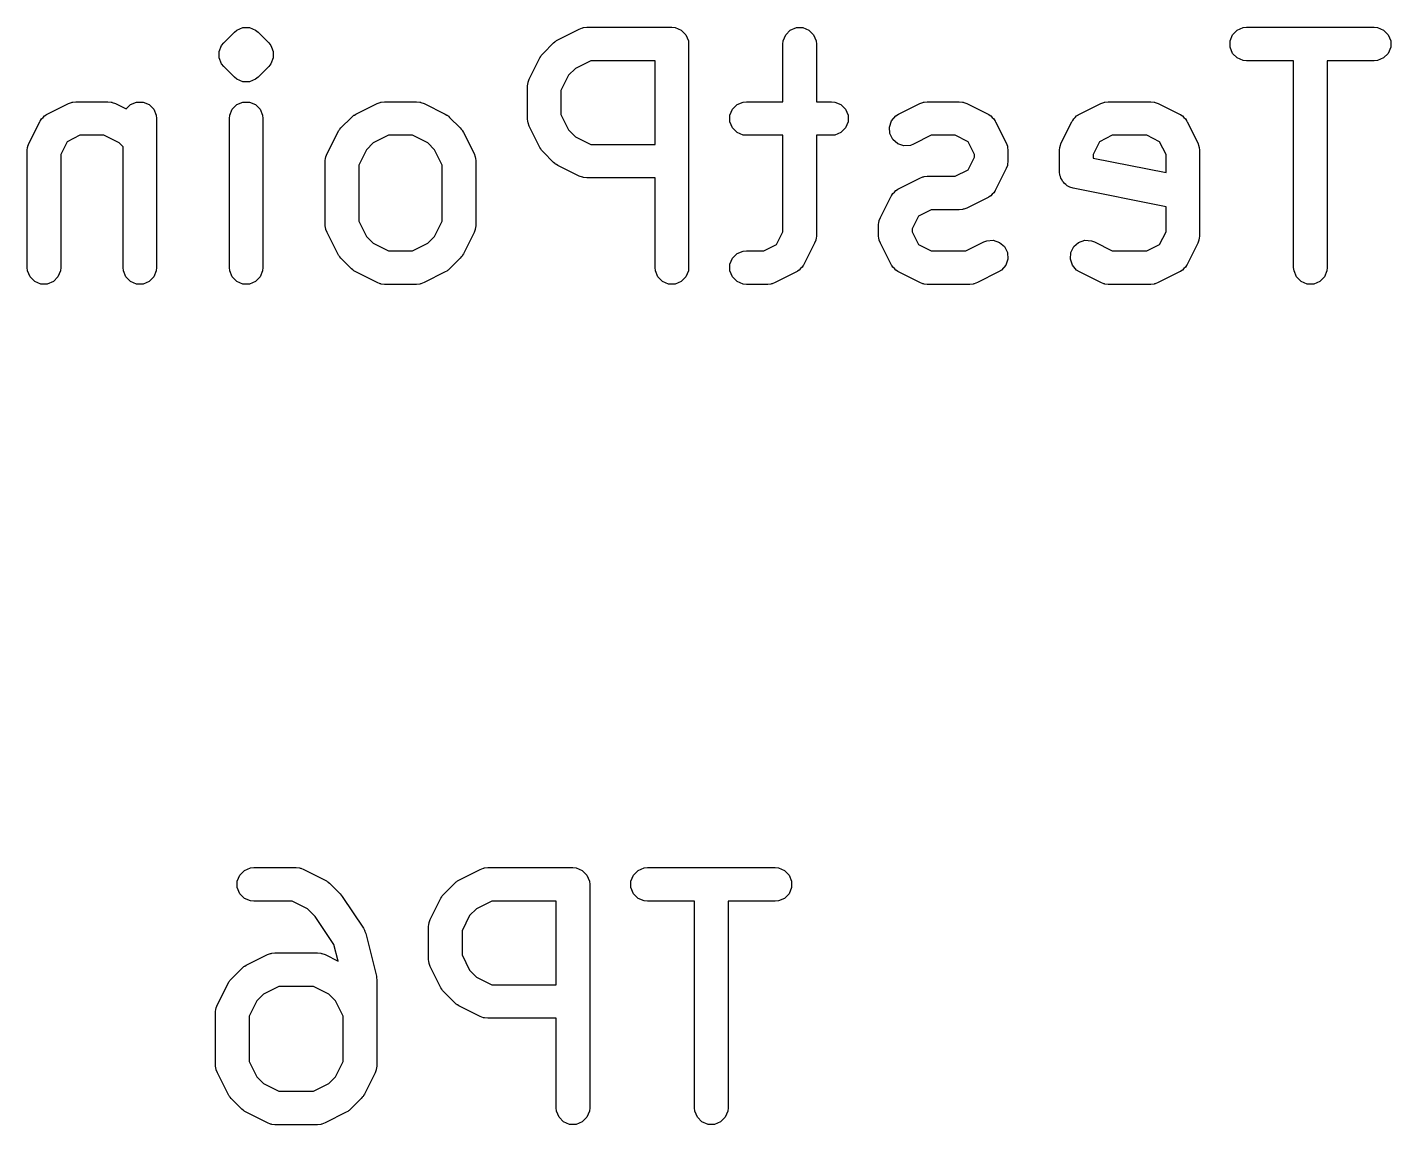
# Model space of a CAD drawing. Header units: inches. Extents: x 4.79 to 7.38, y -3.87 to -2.66.
# Drawn here: x 6.3789 to 6.6191, y -2.8519 to -2.6586 of the extents above; entities that cross this region are included whole.
import ezdxf

# ---------------------------------------------------------------- set-up
doc = ezdxf.new("R2010")
doc.units = ezdxf.units.IN
doc.header["$MEASUREMENT"] = 0
doc.layers.add('BLACK', color=250, linetype='CONTINUOUS')

msp = doc.modelspace()

# ---------------------------------------------------------------- linework, layer by layer
at = {"layer": 'BLACK', "linetype": 'CONTINUOUS'}
for p, q in [((6.41587, -2.65908), (6.41693, -2.65864)), ((6.41693, -2.65864), (6.41808, -2.65864)), ((6.41808, -2.65864), (6.41808, -2.65864)), ((6.41808, -2.65864), (6.41915, -2.65908)), ((6.47243, -2.66077), (6.47618, -2.6589)), ((6.47618, -2.6589), (6.47672, -2.65869)), ((6.47672, -2.65869), (6.47683, -2.65868)), ((6.47683, -2.65868), (6.47692, -2.65864)), ((6.47692, -2.65864), (6.4775, -2.65858)), ((6.4775, -2.65858), (6.4925, -2.65858)), ((6.4925, -2.65858), (6.49308, -2.65864)), ((6.49308, -2.65864), (6.49414, -2.65908)), ((6.51336, -2.65908), (6.51442, -2.65864)), ((6.51442, -2.65864), (6.51557, -2.65864)), ((6.51557, -2.65864), (6.51664, -2.65908)), ((6.5921, -2.65908), (6.59316, -2.65864)), ((6.59316, -2.65864), (6.59374, -2.65858)), ((6.59374, -2.65858), (6.61623, -2.65858)), ((6.61623, -2.65858), (6.61681, -2.65864)), ((6.61681, -2.65864), (6.61787, -2.65908)), ((6.41318, -2.66177), (6.41355, -2.66132)), ((6.41355, -2.66132), (6.41542, -2.65945)), ((6.41542, -2.65945), (6.41587, -2.65908)), ((6.41915, -2.65908), (6.4196, -2.65945)), ((6.4196, -2.65945), (6.42147, -2.66132)), ((6.42147, -2.66132), (6.42184, -2.66177)), ((6.46979, -2.6632), (6.47166, -2.66132)), ((6.47166, -2.66132), (6.47189, -2.66114)), ((6.47189, -2.66114), (6.47194, -2.66108)), ((6.47194, -2.66108), (6.47203, -2.66102)), ((6.47203, -2.66102), (6.47211, -2.66096)), ((6.47211, -2.66096), (6.47218, -2.66093)), ((6.47218, -2.66093), (6.47243, -2.66077)), ((6.49414, -2.65908), (6.49495, -2.6599)), ((6.49495, -2.6599), (6.4954, -2.66096)), ((6.4954, -2.66096), (6.49545, -2.66154)), ((6.51204, -2.66154), (6.5121, -2.66096)), ((6.5121, -2.66096), (6.51254, -2.6599)), ((6.51254, -2.6599), (6.51336, -2.65908)), ((6.51664, -2.65908), (6.51745, -2.6599)), ((6.51745, -2.6599), (6.51789, -2.66096)), ((6.51789, -2.66096), (6.51795, -2.66154)), ((6.59084, -2.66096), (6.59128, -2.6599)), ((6.59084, -2.66211), (6.59084, -2.66096)), ((6.59128, -2.6599), (6.5921, -2.65908)), ((6.61787, -2.65908), (6.61869, -2.6599)), ((6.61869, -2.6599), (6.61913, -2.66096)), ((6.61913, -2.66096), (6.61913, -2.66211)), ((6.41274, -2.66283), (6.41318, -2.66177)), ((6.41274, -2.66399), (6.41274, -2.66283)), ((6.42184, -2.66177), (6.42198, -2.66211)), ((6.42198, -2.66211), (6.42228, -2.66283)), ((6.42228, -2.66283), (6.42228, -2.66399)), ((6.46924, -2.66397), (6.46939, -2.66372)), ((6.46939, -2.66372), (6.46942, -2.66365)), ((6.46942, -2.66365), (6.46949, -2.66356)), ((6.46949, -2.66356), (6.46954, -2.66348)), ((6.46954, -2.66348), (6.4696, -2.66342)), ((6.4696, -2.66342), (6.46979, -2.6632)), ((6.49545, -2.66154), (6.49545, -2.70091)), ((6.51204, -2.67171), (6.51204, -2.66154)), ((6.51795, -2.66154), (6.51795, -2.67171)), ((6.59128, -2.66318), (6.59084, -2.66211)), ((6.5921, -2.66399), (6.59128, -2.66318)), ((6.61869, -2.66318), (6.61787, -2.66399)), ((6.61913, -2.66211), (6.61869, -2.66318)), ((6.41318, -2.66505), (6.41274, -2.66399)), ((6.41355, -2.6655), (6.41318, -2.66505)), ((6.41542, -2.66737), (6.41355, -2.6655)), ((6.42147, -2.6655), (6.4196, -2.66737)), ((6.42184, -2.66505), (6.42147, -2.6655)), ((6.42228, -2.66399), (6.42184, -2.66505)), ((6.46736, -2.66771), (6.46924, -2.66397)), ((6.4755, -2.66584), (6.4743, -2.66703)), ((6.4782, -2.66449), (6.4755, -2.66584)), ((6.48955, -2.66449), (6.4782, -2.66449)), ((6.48955, -2.67921), (6.48955, -2.66449)), ((6.59316, -2.66443), (6.5921, -2.66399)), ((6.59374, -2.66449), (6.59316, -2.66443)), ((6.60203, -2.66449), (6.59374, -2.66449)), ((6.60203, -2.70091), (6.60203, -2.66449)), ((6.61623, -2.66449), (6.60794, -2.66449)), ((6.60794, -2.66449), (6.60794, -2.70091)), ((6.61681, -2.66443), (6.61623, -2.66449)), ((6.61787, -2.66399), (6.61681, -2.66443)), ((6.41587, -2.66774), (6.41542, -2.66737)), ((6.41693, -2.66818), (6.41587, -2.66774)), ((6.41808, -2.66818), (6.41693, -2.66818)), ((6.41693, -2.66818), (6.41693, -2.66818)), ((6.41915, -2.66774), (6.41808, -2.66818)), ((6.41808, -2.66818), (6.41808, -2.66818)), ((6.4196, -2.66737), (6.41915, -2.66774)), ((6.46705, -2.66904), (6.46711, -2.66846)), ((6.46711, -2.66846), (6.46715, -2.66836)), ((6.46715, -2.66826), (6.46736, -2.66771)), ((6.46715, -2.66836), (6.46715, -2.66826)), ((6.4743, -2.66703), (6.47295, -2.66973)), ((6.46705, -2.67466), (6.46705, -2.66904)), ((6.47295, -2.66973), (6.47295, -2.67396)), ((6.38244, -2.67389), (6.38619, -2.67202)), ((6.38619, -2.67202), (6.38673, -2.67181)), ((6.38673, -2.67181), (6.38684, -2.6718)), ((6.38684, -2.6718), (6.38694, -2.67176)), ((6.38694, -2.67176), (6.38751, -2.67171)), ((6.38751, -2.67171), (6.39314, -2.67171)), ((6.39314, -2.67171), (6.39371, -2.67176)), ((6.39371, -2.67176), (6.39381, -2.6718)), ((6.39381, -2.6718), (6.39392, -2.67181)), ((6.39392, -2.67181), (6.39446, -2.67202)), ((6.39446, -2.67202), (6.39636, -2.67297)), ((6.39636, -2.67297), (6.39712, -2.6722)), ((6.39712, -2.6722), (6.39818, -2.67176)), ((6.39818, -2.67176), (6.39934, -2.67176)), ((6.39934, -2.67176), (6.4004, -2.6722)), ((6.4004, -2.6722), (6.40122, -2.67302)), ((6.40122, -2.67302), (6.40166, -2.67408)), ((6.41461, -2.67408), (6.41505, -2.67302)), ((6.41505, -2.67302), (6.41587, -2.6722)), ((6.41587, -2.6722), (6.41693, -2.67176)), ((6.41693, -2.67176), (6.41808, -2.67176)), ((6.41808, -2.67176), (6.41915, -2.6722)), ((6.41915, -2.6722), (6.41996, -2.67302)), ((6.41996, -2.67302), (6.4204, -2.67408)), ((6.43681, -2.67389), (6.44056, -2.67202)), ((6.44056, -2.67202), (6.4411, -2.67181)), ((6.4411, -2.67181), (6.44121, -2.6718)), ((6.44121, -2.6718), (6.4413, -2.67176)), ((6.4413, -2.67176), (6.44188, -2.67171)), ((6.44188, -2.67171), (6.4475, -2.67171)), ((6.4475, -2.67171), (6.44808, -2.67176)), ((6.44808, -2.67176), (6.44818, -2.6718)), ((6.44818, -2.6718), (6.44828, -2.67181)), ((6.44828, -2.67181), (6.44883, -2.67202)), ((6.44883, -2.67202), (6.45257, -2.67389)), ((6.50273, -2.67408), (6.50317, -2.67302)), ((6.50317, -2.67302), (6.50398, -2.6722)), ((6.50398, -2.6722), (6.50505, -2.67176)), ((6.50505, -2.67176), (6.50562, -2.67171)), ((6.50562, -2.67171), (6.51204, -2.67171)), ((6.51795, -2.67171), (6.52062, -2.67171)), ((6.52062, -2.67171), (6.5212, -2.67176)), ((6.5212, -2.67176), (6.52226, -2.6722)), ((6.52226, -2.6722), (6.52308, -2.67302)), ((6.52308, -2.67302), (6.52352, -2.67408)), ((6.53242, -2.67389), (6.53617, -2.67202)), ((6.53617, -2.67202), (6.53671, -2.67181)), ((6.53671, -2.67181), (6.53682, -2.6718)), ((6.53682, -2.6718), (6.53692, -2.67176)), ((6.53692, -2.67176), (6.53749, -2.67171)), ((6.53749, -2.67171), (6.54312, -2.67171)), ((6.54312, -2.67171), (6.54369, -2.67176)), ((6.54369, -2.67176), (6.54379, -2.6718)), ((6.54379, -2.6718), (6.5439, -2.67181)), ((6.5439, -2.67181), (6.54444, -2.67202)), ((6.54444, -2.67202), (6.54819, -2.67389)), ((6.56429, -2.67389), (6.56804, -2.67202)), ((6.56804, -2.67202), (6.56858, -2.67181)), ((6.56858, -2.67181), (6.56869, -2.6718)), ((6.56869, -2.6718), (6.56879, -2.67176)), ((6.56879, -2.67176), (6.56936, -2.67171)), ((6.56936, -2.67171), (6.57686, -2.67171)), ((6.57686, -2.67171), (6.57744, -2.67176)), ((6.57744, -2.67176), (6.57754, -2.6718)), ((6.57754, -2.6718), (6.57764, -2.67181)), ((6.57764, -2.67181), (6.57818, -2.67202)), ((6.57818, -2.67202), (6.58193, -2.67389)), ((6.37925, -2.67896), (6.38112, -2.67521)), ((6.38112, -2.67521), (6.38118, -2.67512)), ((6.38118, -2.67512), (6.3812, -2.67507)), ((6.3812, -2.67507), (6.38125, -2.67502)), ((6.38125, -2.67502), (6.38143, -2.67472)), ((6.38143, -2.67472), (6.38171, -2.67448)), ((6.38171, -2.67448), (6.38195, -2.6742)), ((6.38195, -2.6742), (6.38224, -2.67402)), ((6.38224, -2.67402), (6.3823, -2.67397)), ((6.3823, -2.67397), (6.38235, -2.67395)), ((6.38235, -2.67395), (6.38244, -2.67389)), ((6.40166, -2.67408), (6.40171, -2.67466)), ((6.40171, -2.67466), (6.40171, -2.70091)), ((6.41456, -2.67466), (6.41461, -2.67408)), ((6.41456, -2.70091), (6.41456, -2.67466)), ((6.4204, -2.67408), (6.42046, -2.67466)), ((6.42046, -2.67466), (6.42046, -2.70091)), ((6.43417, -2.67632), (6.43604, -2.67445)), ((6.43604, -2.67445), (6.43627, -2.67426)), ((6.43627, -2.67426), (6.43632, -2.6742)), ((6.43632, -2.6742), (6.43641, -2.67415)), ((6.43641, -2.67415), (6.43649, -2.67408)), ((6.43649, -2.67408), (6.43656, -2.67405)), ((6.43656, -2.67405), (6.43681, -2.67389)), ((6.45257, -2.67389), (6.45282, -2.67405)), ((6.45282, -2.67405), (6.45289, -2.67408)), ((6.45289, -2.67408), (6.45298, -2.67415)), ((6.45298, -2.67415), (6.45306, -2.6742)), ((6.45306, -2.6742), (6.45312, -2.67426)), ((6.45312, -2.67426), (6.45334, -2.67445)), ((6.45334, -2.67445), (6.45522, -2.67632)), ((6.46711, -2.67524), (6.46705, -2.67466)), ((6.46715, -2.67533), (6.46711, -2.67524)), ((6.46715, -2.67544), (6.46715, -2.67533)), ((6.46736, -2.67598), (6.46715, -2.67544)), ((6.47295, -2.67396), (6.4743, -2.67666)), ((6.50273, -2.67524), (6.50273, -2.67408)), ((6.50317, -2.6763), (6.50273, -2.67524)), ((6.52352, -2.67524), (6.52308, -2.6763)), ((6.52352, -2.67408), (6.52352, -2.67524)), ((6.53081, -2.67616), (6.53118, -2.67507)), ((6.53118, -2.67507), (6.53193, -2.6742)), ((6.53193, -2.6742), (6.53242, -2.67389)), ((6.54819, -2.67389), (6.54828, -2.67395)), ((6.54828, -2.67395), (6.54833, -2.67397)), ((6.54833, -2.67397), (6.54839, -2.67402)), ((6.54839, -2.67402), (6.54868, -2.6742)), ((6.54868, -2.6742), (6.54892, -2.67448)), ((6.54892, -2.67448), (6.5492, -2.67472)), ((6.5492, -2.67472), (6.54938, -2.67502)), ((6.54938, -2.67502), (6.54943, -2.67507)), ((6.54943, -2.67507), (6.54945, -2.67512)), ((6.54945, -2.67512), (6.54951, -2.67521)), ((6.54951, -2.67521), (6.55138, -2.67896)), ((6.5611, -2.67896), (6.56297, -2.67521)), ((6.56297, -2.67521), (6.56303, -2.67512)), ((6.56303, -2.67512), (6.56305, -2.67507)), ((6.56305, -2.67507), (6.5631, -2.67502)), ((6.5631, -2.67502), (6.56328, -2.67472)), ((6.56328, -2.67472), (6.56356, -2.67448)), ((6.56356, -2.67448), (6.5638, -2.6742)), ((6.5638, -2.6742), (6.5641, -2.67402)), ((6.5641, -2.67402), (6.56415, -2.67397)), ((6.56415, -2.67397), (6.5642, -2.67395)), ((6.5642, -2.67395), (6.56429, -2.67389)), ((6.58193, -2.67389), (6.58203, -2.67395)), ((6.58203, -2.67395), (6.58208, -2.67397)), ((6.58208, -2.67397), (6.58213, -2.67402)), ((6.58213, -2.67402), (6.58242, -2.6742)), ((6.58242, -2.6742), (6.58267, -2.67448)), ((6.58267, -2.67448), (6.58295, -2.67472)), ((6.58295, -2.67472), (6.58313, -2.67502)), ((6.58313, -2.67502), (6.58318, -2.67507)), ((6.58318, -2.67507), (6.58319, -2.67512)), ((6.58319, -2.67512), (6.58325, -2.67521)), ((6.58325, -2.67521), (6.58513, -2.67896)), ((6.38821, -2.67761), (6.38596, -2.67874)), ((6.39244, -2.67761), (6.38821, -2.67761)), ((6.39514, -2.67896), (6.39244, -2.67761)), ((6.43174, -2.68084), (6.43362, -2.67709)), ((6.43362, -2.67709), (6.43377, -2.67684)), ((6.43377, -2.67684), (6.4338, -2.67677)), ((6.4338, -2.67677), (6.43387, -2.67669)), ((6.43387, -2.67669), (6.43392, -2.6766)), ((6.43392, -2.6766), (6.43398, -2.67655)), ((6.43398, -2.67655), (6.43417, -2.67632)), ((6.44258, -2.67761), (6.43988, -2.67896)), ((6.44681, -2.67761), (6.44258, -2.67761)), ((6.44951, -2.67896), (6.44681, -2.67761)), ((6.45522, -2.67632), (6.4554, -2.67655)), ((6.4554, -2.67655), (6.45546, -2.6766)), ((6.45546, -2.6766), (6.45552, -2.67669)), ((6.45552, -2.67669), (6.45558, -2.67677)), ((6.45558, -2.67677), (6.45561, -2.67684)), ((6.45561, -2.67684), (6.45577, -2.67709)), ((6.45577, -2.67709), (6.45764, -2.68084)), ((6.46924, -2.67973), (6.46736, -2.67598)), ((6.4743, -2.67666), (6.4755, -2.67786)), ((6.4755, -2.67786), (6.4782, -2.67921)), ((6.50398, -2.67711), (6.50317, -2.6763)), ((6.50505, -2.67756), (6.50398, -2.67711)), ((6.50562, -2.67761), (6.50505, -2.67756)), ((6.51204, -2.67761), (6.50562, -2.67761)), ((6.51204, -2.69458), (6.51204, -2.67761)), ((6.52062, -2.67761), (6.51795, -2.67761)), ((6.51795, -2.67761), (6.51795, -2.69528)), ((6.5212, -2.67756), (6.52062, -2.67761)), ((6.52226, -2.67711), (6.5212, -2.67756)), ((6.52308, -2.6763), (6.52226, -2.67711)), ((6.5309, -2.67731), (6.53081, -2.67616)), ((6.53141, -2.67834), (6.5309, -2.67731)), ((6.53819, -2.67761), (6.53506, -2.67918)), ((6.54242, -2.67761), (6.53819, -2.67761)), ((6.54467, -2.67874), (6.54242, -2.67761)), ((6.57006, -2.67761), (6.56782, -2.67874)), ((6.57617, -2.67761), (6.57006, -2.67761)), ((6.57841, -2.67874), (6.57617, -2.67761)), ((6.37894, -2.68028), (6.37899, -2.67971)), ((6.37894, -2.70091), (6.37894, -2.68028)), ((6.37899, -2.67971), (6.37903, -2.67961)), ((6.37903, -2.67961), (6.37904, -2.6795)), ((6.37904, -2.6795), (6.37925, -2.67896)), ((6.38596, -2.67874), (6.38484, -2.68098)), ((6.39581, -2.67963), (6.39514, -2.67896)), ((6.39581, -2.70091), (6.39581, -2.67963)), ((6.43868, -2.68016), (6.43733, -2.68286)), ((6.43988, -2.67896), (6.43868, -2.68016)), ((6.4507, -2.68016), (6.44951, -2.67896)), ((6.45205, -2.68286), (6.4507, -2.68016)), ((6.46939, -2.67998), (6.46924, -2.67973)), ((6.46942, -2.68005), (6.46939, -2.67998)), ((6.46949, -2.68013), (6.46942, -2.68005)), ((6.46954, -2.68022), (6.46949, -2.68013)), ((6.4696, -2.68027), (6.46954, -2.68022)), ((6.46979, -2.6805), (6.4696, -2.68027)), ((6.47166, -2.68237), (6.46979, -2.6805)), ((6.4782, -2.67921), (6.48955, -2.67921)), ((6.53228, -2.6791), (6.53141, -2.67834)), ((6.53337, -2.67946), (6.53228, -2.6791)), ((6.53452, -2.67938), (6.53337, -2.67946)), ((6.53506, -2.67918), (6.53452, -2.67938)), ((6.54579, -2.68098), (6.54467, -2.67874)), ((6.55138, -2.67896), (6.55159, -2.6795)), ((6.55159, -2.6795), (6.5516, -2.67961)), ((6.5516, -2.67961), (6.55164, -2.67971)), ((6.55164, -2.67971), (6.55169, -2.68028)), ((6.55169, -2.68028), (6.55169, -2.68216)), ((6.56079, -2.68028), (6.56084, -2.67971)), ((6.56079, -2.68403), (6.56079, -2.68028)), ((6.56084, -2.67971), (6.56088, -2.67961)), ((6.56088, -2.67961), (6.56089, -2.6795)), ((6.56089, -2.6795), (6.5611, -2.67896)), ((6.56782, -2.67874), (6.56669, -2.68098)), ((6.57954, -2.68098), (6.57841, -2.67874)), ((6.58513, -2.67896), (6.58534, -2.6795)), ((6.58534, -2.6795), (6.58534, -2.67961)), ((6.58534, -2.67961), (6.58538, -2.67971)), ((6.58538, -2.67971), (6.58544, -2.68028)), ((6.58544, -2.68028), (6.58544, -2.69528)), ((6.38484, -2.68098), (6.38484, -2.70091)), ((6.43143, -2.68216), (6.43149, -2.68158)), ((6.43143, -2.69341), (6.43143, -2.68216)), ((6.43149, -2.68158), (6.43153, -2.68148)), ((6.43153, -2.68138), (6.43174, -2.68084)), ((6.43153, -2.68148), (6.43153, -2.68138)), ((6.43733, -2.68286), (6.43733, -2.69271)), ((6.45205, -2.69271), (6.45205, -2.68286)), ((6.45764, -2.68084), (6.45785, -2.68138)), ((6.45785, -2.68138), (6.45786, -2.68148)), ((6.45786, -2.68148), (6.4579, -2.68158)), ((6.4579, -2.68158), (6.45796, -2.68216)), ((6.45796, -2.68216), (6.45796, -2.69341)), ((6.47189, -2.68256), (6.47166, -2.68237)), ((6.47194, -2.68262), (6.47189, -2.68256)), ((6.47203, -2.68267), (6.47194, -2.68262)), ((6.47211, -2.68274), (6.47203, -2.68267)), ((6.47218, -2.68277), (6.47211, -2.68274)), ((6.47243, -2.68292), (6.47218, -2.68277)), ((6.47618, -2.6848), (6.47243, -2.68292)), ((6.54467, -2.68371), (6.54579, -2.68146)), ((6.54579, -2.68146), (6.54579, -2.68098)), ((6.55159, -2.68294), (6.55138, -2.68348)), ((6.5516, -2.68283), (6.55159, -2.68294)), ((6.55164, -2.68273), (6.5516, -2.68283)), ((6.55169, -2.68216), (6.55164, -2.68273)), ((6.56669, -2.68098), (6.56669, -2.68161)), ((6.56669, -2.68161), (6.57954, -2.68418)), ((6.57954, -2.68418), (6.57954, -2.68098)), ((6.47672, -2.68501), (6.47618, -2.6848)), ((6.47683, -2.68501), (6.47672, -2.68501)), ((6.47692, -2.68505), (6.47683, -2.68501)), ((6.4775, -2.68511), (6.47692, -2.68505)), ((6.48955, -2.68511), (6.4775, -2.68511)), ((6.48955, -2.70091), (6.48955, -2.68511)), ((6.53242, -2.68702), (6.53617, -2.68514)), ((6.53617, -2.68514), (6.53671, -2.68493)), ((6.53671, -2.68493), (6.53682, -2.68493)), ((6.53682, -2.68493), (6.53692, -2.68489)), ((6.53692, -2.68489), (6.53749, -2.68483)), ((6.53749, -2.68483), (6.54242, -2.68483)), ((6.54242, -2.68483), (6.54467, -2.68371)), ((6.55138, -2.68348), (6.54951, -2.68723)), ((6.56084, -2.68461), (6.56079, -2.68403)), ((6.56095, -2.68488), (6.56084, -2.68461)), ((6.56101, -2.68516), (6.56095, -2.68488)), ((6.56117, -2.6854), (6.56101, -2.68516)), ((6.53141, -2.68785), (6.53169, -2.6876)), ((6.53169, -2.6876), (6.53193, -2.68732)), ((6.53193, -2.68732), (6.53223, -2.68714)), ((6.53223, -2.68714), (6.53228, -2.68709)), ((6.53228, -2.68709), (6.53233, -2.68708)), ((6.53233, -2.68708), (6.53242, -2.68702)), ((6.5492, -2.68772), (6.54892, -2.68796)), ((6.54938, -2.68743), (6.5492, -2.68772)), ((6.54943, -2.68737), (6.54938, -2.68743)), ((6.54945, -2.68732), (6.54943, -2.68737)), ((6.54951, -2.68723), (6.54945, -2.68732)), ((6.56129, -2.68567), (6.56117, -2.6854)), ((6.56149, -2.68588), (6.56129, -2.68567)), ((6.56165, -2.68612), (6.56149, -2.68588)), ((6.56189, -2.68628), (6.56165, -2.68612)), ((6.5621, -2.68649), (6.56189, -2.68628)), ((6.56237, -2.6866), (6.5621, -2.68649)), ((6.56261, -2.68676), (6.56237, -2.6866)), ((6.56316, -2.68693), (6.56261, -2.68676)), ((6.57954, -2.6902), (6.56316, -2.68693)), ((6.52923, -2.69209), (6.5311, -2.68834)), ((6.5311, -2.68834), (6.53116, -2.68824)), ((6.53116, -2.68824), (6.53118, -2.6882)), ((6.53118, -2.6882), (6.53123, -2.68814)), ((6.53123, -2.68814), (6.53141, -2.68785)), ((6.54819, -2.68855), (6.54444, -2.69042)), ((6.54828, -2.68849), (6.54819, -2.68855)), ((6.54833, -2.68847), (6.54828, -2.68849)), ((6.54839, -2.68842), (6.54833, -2.68847)), ((6.54868, -2.68824), (6.54839, -2.68842)), ((6.54892, -2.68796), (6.54868, -2.68824)), ((6.52902, -2.69263), (6.52923, -2.69209)), ((6.53594, -2.69186), (6.53482, -2.6941)), ((6.53819, -2.69074), (6.53594, -2.69186)), ((6.54312, -2.69074), (6.53819, -2.69074)), ((6.54369, -2.69068), (6.54312, -2.69074)), ((6.54379, -2.69064), (6.54369, -2.69068)), ((6.5439, -2.69063), (6.54379, -2.69064)), ((6.54444, -2.69042), (6.5439, -2.69063)), ((6.57954, -2.69458), (6.57954, -2.6902)), ((6.43149, -2.69398), (6.43143, -2.69341)), ((6.43153, -2.69408), (6.43149, -2.69398)), ((6.43153, -2.69419), (6.43153, -2.69408)), ((6.43174, -2.69473), (6.43153, -2.69419)), ((6.43362, -2.69848), (6.43174, -2.69473)), ((6.43733, -2.69271), (6.43868, -2.69541)), ((6.4507, -2.69541), (6.45205, -2.69271)), ((6.45764, -2.69473), (6.45577, -2.69848)), ((6.45785, -2.69419), (6.45764, -2.69473)), ((6.45786, -2.69408), (6.45785, -2.69419)), ((6.4579, -2.69398), (6.45786, -2.69408)), ((6.45796, -2.69341), (6.4579, -2.69398)), ((6.51092, -2.69683), (6.51204, -2.69458)), ((6.52892, -2.69341), (6.52897, -2.69283)), ((6.52892, -2.69528), (6.52892, -2.69341)), ((6.52897, -2.69283), (6.52901, -2.69273)), ((6.52901, -2.69273), (6.52902, -2.69263)), ((6.53482, -2.6941), (6.53482, -2.69458)), ((6.53482, -2.69458), (6.53594, -2.69683)), ((6.57841, -2.69683), (6.57954, -2.69458)), ((6.43868, -2.69541), (6.43988, -2.6966)), ((6.43988, -2.6966), (6.44258, -2.69795)), ((6.44681, -2.69795), (6.44951, -2.6966)), ((6.44951, -2.6966), (6.4507, -2.69541)), ((6.50867, -2.69795), (6.51092, -2.69683)), ((6.51764, -2.6966), (6.51576, -2.70035)), ((6.51784, -2.69606), (6.51764, -2.6966)), ((6.51785, -2.69596), (6.51784, -2.69606)), ((6.51789, -2.69586), (6.51785, -2.69596)), ((6.51795, -2.69528), (6.51789, -2.69586)), ((6.52897, -2.69586), (6.52892, -2.69528)), ((6.52901, -2.69596), (6.52897, -2.69586)), ((6.52902, -2.69606), (6.52901, -2.69596)), ((6.52923, -2.6966), (6.52902, -2.69606)), ((6.5311, -2.70035), (6.52923, -2.6966)), ((6.53594, -2.69683), (6.53819, -2.69795)), ((6.5443, -2.69795), (6.54742, -2.69639)), ((6.54742, -2.69639), (6.54796, -2.69618)), ((6.54796, -2.69618), (6.54911, -2.6961)), ((6.54911, -2.6961), (6.5502, -2.69647)), ((6.5502, -2.69647), (6.55107, -2.69722)), ((6.55107, -2.69722), (6.55159, -2.69825)), ((6.56277, -2.69825), (6.56328, -2.69722)), ((6.56328, -2.69722), (6.56415, -2.69647)), ((6.56415, -2.69647), (6.56525, -2.6961)), ((6.56525, -2.6961), (6.56639, -2.69618)), ((6.56639, -2.69618), (6.56694, -2.69639)), ((6.56694, -2.69639), (6.57006, -2.69795)), ((6.57617, -2.69795), (6.57841, -2.69683)), ((6.58513, -2.6966), (6.58325, -2.70035)), ((6.58534, -2.69606), (6.58513, -2.6966)), ((6.58538, -2.69586), (6.58534, -2.69596)), ((6.58534, -2.69596), (6.58534, -2.69606)), ((6.58544, -2.69528), (6.58538, -2.69586)), ((6.43377, -2.69873), (6.43362, -2.69848)), ((6.4338, -2.6988), (6.43377, -2.69873)), ((6.43387, -2.69888), (6.4338, -2.6988)), ((6.43392, -2.69897), (6.43387, -2.69888)), ((6.43398, -2.69902), (6.43392, -2.69897)), ((6.43417, -2.69924), (6.43398, -2.69902)), ((6.43604, -2.70112), (6.43417, -2.69924)), ((6.44258, -2.69795), (6.44681, -2.69795)), ((6.45522, -2.69924), (6.45334, -2.70112)), ((6.4554, -2.69902), (6.45522, -2.69924)), ((6.45546, -2.69897), (6.4554, -2.69902)), ((6.45552, -2.69888), (6.45546, -2.69897)), ((6.45558, -2.6988), (6.45552, -2.69888)), ((6.45561, -2.69873), (6.45558, -2.6988)), ((6.45577, -2.69848), (6.45561, -2.69873)), ((6.50273, -2.70033), (6.50317, -2.69927)), ((6.50317, -2.69927), (6.50398, -2.69845)), ((6.50398, -2.69845), (6.50505, -2.69801)), ((6.50505, -2.69801), (6.50562, -2.69795)), ((6.50562, -2.69795), (6.50867, -2.69795)), ((6.53819, -2.69795), (6.5443, -2.69795)), ((6.55167, -2.6994), (6.55131, -2.70049)), ((6.55159, -2.69825), (6.55167, -2.6994)), ((6.56269, -2.6994), (6.56277, -2.69825)), ((6.56305, -2.70049), (6.56269, -2.6994)), ((6.57006, -2.69795), (6.57617, -2.69795)), ((6.37899, -2.70148), (6.37894, -2.70091)), ((6.37943, -2.70255), (6.37899, -2.70148)), ((6.38478, -2.70148), (6.38434, -2.70255)), ((6.38484, -2.70091), (6.38478, -2.70148)), ((6.39586, -2.70148), (6.39581, -2.70091)), ((6.39631, -2.70255), (6.39586, -2.70148)), ((6.40166, -2.70148), (6.40122, -2.70255)), ((6.40171, -2.70091), (6.40166, -2.70148)), ((6.41461, -2.70148), (6.41456, -2.70091)), ((6.41505, -2.70255), (6.41461, -2.70148)), ((6.4204, -2.70148), (6.41996, -2.70255)), ((6.42046, -2.70091), (6.4204, -2.70148)), ((6.43627, -2.70131), (6.43604, -2.70112)), ((6.43632, -2.70136), (6.43627, -2.70131)), ((6.43641, -2.70142), (6.43632, -2.70136)), ((6.43649, -2.70149), (6.43641, -2.70142)), ((6.43656, -2.70152), (6.43649, -2.70149)), ((6.43681, -2.70167), (6.43656, -2.70152)), ((6.44056, -2.70355), (6.43681, -2.70167)), ((6.45257, -2.70167), (6.44883, -2.70355)), ((6.45282, -2.70152), (6.45257, -2.70167)), ((6.45289, -2.70149), (6.45282, -2.70152)), ((6.45298, -2.70142), (6.45289, -2.70149)), ((6.45306, -2.70136), (6.45298, -2.70142)), ((6.45312, -2.70131), (6.45306, -2.70136)), ((6.45334, -2.70112), (6.45312, -2.70131)), ((6.4896, -2.70148), (6.48955, -2.70091)), ((6.49004, -2.70255), (6.4896, -2.70148)), ((6.4954, -2.70148), (6.49495, -2.70255)), ((6.49545, -2.70091), (6.4954, -2.70148)), ((6.50273, -2.70148), (6.50273, -2.70033)), ((6.50317, -2.70255), (6.50273, -2.70148)), ((6.51444, -2.70167), (6.51069, -2.70355)), ((6.51454, -2.70161), (6.51444, -2.70167)), ((6.51458, -2.7016), (6.51454, -2.70161)), ((6.51464, -2.70155), (6.51458, -2.7016)), ((6.51493, -2.70136), (6.51464, -2.70155)), ((6.51517, -2.70108), (6.51493, -2.70136)), ((6.51545, -2.70084), (6.51517, -2.70108)), ((6.51564, -2.70055), (6.51545, -2.70084)), ((6.51569, -2.70049), (6.51564, -2.70055)), ((6.5157, -2.70045), (6.51569, -2.70049)), ((6.51576, -2.70035), (6.5157, -2.70045)), ((6.53116, -2.70045), (6.5311, -2.70035)), ((6.53118, -2.70049), (6.53116, -2.70045)), ((6.53123, -2.70055), (6.53118, -2.70049)), ((6.53141, -2.70084), (6.53123, -2.70055)), ((6.53169, -2.70108), (6.53141, -2.70084)), ((6.53193, -2.70136), (6.53169, -2.70108)), ((6.53223, -2.70155), (6.53193, -2.70136)), ((6.53228, -2.7016), (6.53223, -2.70155)), ((6.53233, -2.70161), (6.53228, -2.7016)), ((6.53242, -2.70167), (6.53233, -2.70161)), ((6.53617, -2.70355), (6.53242, -2.70167)), ((6.55006, -2.70167), (6.54631, -2.70355)), ((6.55055, -2.70136), (6.55006, -2.70167)), ((6.55131, -2.70049), (6.55055, -2.70136)), ((6.5638, -2.70136), (6.56305, -2.70049)), ((6.56429, -2.70167), (6.5638, -2.70136)), ((6.56804, -2.70355), (6.56429, -2.70167)), ((6.58193, -2.70167), (6.57818, -2.70355)), ((6.58203, -2.70161), (6.58193, -2.70167)), ((6.58208, -2.7016), (6.58203, -2.70161)), ((6.58213, -2.70155), (6.58208, -2.7016)), ((6.58242, -2.70136), (6.58213, -2.70155)), ((6.58267, -2.70108), (6.58242, -2.70136)), ((6.58295, -2.70084), (6.58267, -2.70108)), ((6.58313, -2.70055), (6.58295, -2.70084)), ((6.58318, -2.70049), (6.58313, -2.70055)), ((6.58319, -2.70045), (6.58318, -2.70049)), ((6.58325, -2.70035), (6.58319, -2.70045)), ((6.60209, -2.70148), (6.60203, -2.70091)), ((6.60253, -2.70255), (6.60209, -2.70148)), ((6.60788, -2.70148), (6.60744, -2.70255)), ((6.60794, -2.70091), (6.60788, -2.70148)), ((6.38025, -2.70336), (6.37943, -2.70255)), ((6.38131, -2.7038), (6.38025, -2.70336)), ((6.38246, -2.7038), (6.38131, -2.7038)), ((6.38353, -2.70336), (6.38246, -2.7038)), ((6.38434, -2.70255), (6.38353, -2.70336)), ((6.39712, -2.70336), (6.39631, -2.70255)), ((6.39818, -2.7038), (6.39712, -2.70336)), ((6.39934, -2.7038), (6.39818, -2.7038)), ((6.4004, -2.70336), (6.39934, -2.7038)), ((6.40122, -2.70255), (6.4004, -2.70336)), ((6.41587, -2.70336), (6.41505, -2.70255)), ((6.41693, -2.7038), (6.41587, -2.70336)), ((6.41808, -2.7038), (6.41693, -2.7038)), ((6.41915, -2.70336), (6.41808, -2.7038)), ((6.41996, -2.70255), (6.41915, -2.70336)), ((6.4411, -2.70375), (6.44056, -2.70355)), ((6.44121, -2.70376), (6.4411, -2.70375)), ((6.4413, -2.7038), (6.44121, -2.70376)), ((6.44188, -2.70386), (6.4413, -2.7038)), ((6.4475, -2.70386), (6.44188, -2.70386)), ((6.44808, -2.7038), (6.4475, -2.70386)), ((6.44818, -2.70376), (6.44808, -2.7038)), ((6.44828, -2.70375), (6.44818, -2.70376)), ((6.44883, -2.70355), (6.44828, -2.70375)), ((6.49086, -2.70336), (6.49004, -2.70255)), ((6.49192, -2.7038), (6.49086, -2.70336)), ((6.49308, -2.7038), (6.49192, -2.7038)), ((6.49414, -2.70336), (6.49308, -2.7038)), ((6.49495, -2.70255), (6.49414, -2.70336)), ((6.50398, -2.70336), (6.50317, -2.70255)), ((6.50505, -2.7038), (6.50398, -2.70336)), ((6.50562, -2.70386), (6.50505, -2.7038)), ((6.50937, -2.70386), (6.50562, -2.70386)), ((6.50995, -2.7038), (6.50937, -2.70386)), ((6.51005, -2.70376), (6.50995, -2.7038)), ((6.51015, -2.70375), (6.51005, -2.70376)), ((6.51069, -2.70355), (6.51015, -2.70375)), ((6.53671, -2.70375), (6.53617, -2.70355)), ((6.53682, -2.70376), (6.53671, -2.70375)), ((6.53692, -2.7038), (6.53682, -2.70376)), ((6.53749, -2.70386), (6.53692, -2.7038)), ((6.54499, -2.70386), (6.53749, -2.70386)), ((6.54557, -2.7038), (6.54499, -2.70386)), ((6.54567, -2.70376), (6.54557, -2.7038)), ((6.54577, -2.70375), (6.54567, -2.70376)), ((6.54631, -2.70355), (6.54577, -2.70375)), ((6.56858, -2.70375), (6.56804, -2.70355)), ((6.56869, -2.70376), (6.56858, -2.70375)), ((6.56879, -2.7038), (6.56869, -2.70376)), ((6.56936, -2.70386), (6.56879, -2.7038)), ((6.57686, -2.70386), (6.56936, -2.70386)), ((6.57744, -2.7038), (6.57686, -2.70386)), ((6.57754, -2.70376), (6.57744, -2.7038)), ((6.57764, -2.70375), (6.57754, -2.70376)), ((6.57818, -2.70355), (6.57764, -2.70375)), ((6.60334, -2.70336), (6.60253, -2.70255)), ((6.60441, -2.7038), (6.60334, -2.70336)), ((6.60556, -2.7038), (6.60441, -2.7038)), ((6.60663, -2.70336), (6.60556, -2.7038)), ((6.60744, -2.70255), (6.60663, -2.70336)), ((6.41636, -2.8079), (6.41718, -2.80708)), ((6.41718, -2.80708), (6.41824, -2.80664)), ((6.41824, -2.80664), (6.41882, -2.80658)), ((6.41882, -2.80658), (6.42632, -2.80658)), ((6.42632, -2.80658), (6.42689, -2.80664)), ((6.42689, -2.80664), (6.42699, -2.80668)), ((6.42699, -2.80668), (6.4271, -2.80669)), ((6.4271, -2.80669), (6.42764, -2.8069)), ((6.42764, -2.8069), (6.43139, -2.80877)), ((6.45499, -2.80877), (6.45874, -2.8069)), ((6.45874, -2.8069), (6.45928, -2.80669)), ((6.45928, -2.80669), (6.45939, -2.80668)), ((6.45939, -2.80668), (6.45949, -2.80664)), ((6.45949, -2.80664), (6.46006, -2.80658)), ((6.46006, -2.80658), (6.47506, -2.80658)), ((6.47506, -2.80658), (6.47564, -2.80664)), ((6.47564, -2.80664), (6.4767, -2.80708)), ((6.4767, -2.80708), (6.47752, -2.8079)), ((6.48573, -2.8079), (6.48654, -2.80708)), ((6.48654, -2.80708), (6.48761, -2.80664)), ((6.48761, -2.80664), (6.48818, -2.80658)), ((6.48818, -2.80658), (6.51068, -2.80658)), ((6.51068, -2.80658), (6.51126, -2.80664)), ((6.51126, -2.80664), (6.51232, -2.80708)), ((6.51232, -2.80708), (6.51314, -2.8079)), ((6.41592, -2.80896), (6.41636, -2.8079)), ((6.41592, -2.81011), (6.41592, -2.80896)), ((6.41636, -2.81118), (6.41592, -2.81011)), ((6.43139, -2.80877), (6.43163, -2.80893)), ((6.43163, -2.80893), (6.43171, -2.80896)), ((6.43171, -2.80896), (6.43179, -2.80902)), ((6.43179, -2.80902), (6.43188, -2.80908)), ((6.43188, -2.80908), (6.43193, -2.80914)), ((6.43193, -2.80914), (6.43215, -2.80932)), ((6.43215, -2.80932), (6.43403, -2.8112)), ((6.45235, -2.8112), (6.45423, -2.80932)), ((6.45423, -2.80932), (6.45445, -2.80914)), ((6.45445, -2.80914), (6.4545, -2.80908)), ((6.4545, -2.80908), (6.45459, -2.80902)), ((6.45459, -2.80902), (6.45467, -2.80896)), ((6.45467, -2.80896), (6.45474, -2.80893)), ((6.45474, -2.80893), (6.45499, -2.80877)), ((6.47752, -2.8079), (6.47796, -2.80896)), ((6.47796, -2.80896), (6.47801, -2.80954)), ((6.47801, -2.80954), (6.47801, -2.84891)), ((6.48529, -2.80896), (6.48573, -2.8079)), ((6.48529, -2.81011), (6.48529, -2.80896)), ((6.48573, -2.81118), (6.48529, -2.81011)), ((6.51314, -2.8079), (6.51358, -2.80896)), ((6.51358, -2.81011), (6.51314, -2.81118)), ((6.51358, -2.80896), (6.51358, -2.81011)), ((6.41718, -2.81199), (6.41636, -2.81118)), ((6.41824, -2.81243), (6.41718, -2.81199)), ((6.41882, -2.81249), (6.41824, -2.81243)), ((6.42562, -2.81249), (6.41882, -2.81249)), ((6.42832, -2.81384), (6.42562, -2.81249)), ((6.43403, -2.8112), (6.43403, -2.8112)), ((6.43403, -2.8112), (6.43403, -2.8112)), ((6.43403, -2.8112), (6.43422, -2.81143)), ((6.43422, -2.81143), (6.4344, -2.81165)), ((6.4344, -2.81165), (6.4344, -2.81165)), ((6.4344, -2.81165), (6.4344, -2.81165)), ((6.4344, -2.81165), (6.43815, -2.81727)), ((6.44992, -2.81571), (6.4518, -2.81197)), ((6.4518, -2.81197), (6.45195, -2.81172)), ((6.45195, -2.81172), (6.45198, -2.81165)), ((6.45198, -2.81165), (6.45205, -2.81156)), ((6.45205, -2.81156), (6.45211, -2.81148)), ((6.45211, -2.81148), (6.45216, -2.81142)), ((6.45216, -2.81142), (6.45235, -2.8112)), ((6.46076, -2.81249), (6.45806, -2.81384)), ((6.47211, -2.81249), (6.46076, -2.81249)), ((6.47211, -2.82721), (6.47211, -2.81249)), ((6.48654, -2.81199), (6.48573, -2.81118)), ((6.48761, -2.81243), (6.48654, -2.81199)), ((6.48818, -2.81249), (6.48761, -2.81243)), ((6.49648, -2.81249), (6.48818, -2.81249)), ((6.49648, -2.84891), (6.49648, -2.81249)), ((6.51068, -2.81249), (6.50239, -2.81249)), ((6.50239, -2.81249), (6.50239, -2.84891)), ((6.51126, -2.81243), (6.51068, -2.81249)), ((6.51232, -2.81199), (6.51126, -2.81243)), ((6.51314, -2.81118), (6.51232, -2.81199)), ((6.42965, -2.81517), (6.42832, -2.81384)), ((6.45687, -2.81503), (6.45552, -2.81773)), ((6.45806, -2.81384), (6.45687, -2.81503)), ((6.43295, -2.82012), (6.42965, -2.81517)), ((6.43815, -2.81727), (6.43832, -2.81759)), ((6.44961, -2.81704), (6.44967, -2.81646)), ((6.44961, -2.82266), (6.44961, -2.81704)), ((6.44967, -2.81646), (6.44971, -2.81636)), ((6.44971, -2.81636), (6.44972, -2.81626)), ((6.44972, -2.81626), (6.44992, -2.81571)), ((6.43832, -2.81759), (6.43836, -2.81765)), ((6.43836, -2.81765), (6.43839, -2.81772)), ((6.43839, -2.81772), (6.43842, -2.81778)), ((6.43842, -2.81778), (6.43843, -2.81785)), ((6.43843, -2.81785), (6.43856, -2.81819)), ((6.43856, -2.81819), (6.44043, -2.82569)), ((6.45552, -2.81773), (6.45552, -2.82196)), ((6.4175, -2.82377), (6.42125, -2.82189)), ((6.42125, -2.82189), (6.42179, -2.82169)), ((6.42179, -2.82169), (6.42189, -2.82168)), ((6.42189, -2.82168), (6.42199, -2.82164)), ((6.42199, -2.82164), (6.42257, -2.82158)), ((6.42257, -2.82158), (6.43007, -2.82158)), ((6.43007, -2.82158), (6.43064, -2.82164)), ((6.43064, -2.82164), (6.43074, -2.82168)), ((6.43074, -2.82168), (6.43085, -2.82169)), ((6.43085, -2.82169), (6.43139, -2.82189)), ((6.43139, -2.82189), (6.43368, -2.82304)), ((6.43368, -2.82304), (6.43295, -2.82012)), ((6.45552, -2.82196), (6.45687, -2.82466)), ((6.41486, -2.8262), (6.41673, -2.82432)), ((6.41673, -2.82432), (6.41696, -2.82414)), ((6.41696, -2.82414), (6.41701, -2.82408)), ((6.41701, -2.82408), (6.4171, -2.82402)), ((6.4171, -2.82402), (6.41718, -2.82395)), ((6.41718, -2.82395), (6.41725, -2.82392)), ((6.41725, -2.82392), (6.4175, -2.82377)), ((6.44967, -2.82324), (6.44961, -2.82266)), ((6.44971, -2.82333), (6.44967, -2.82324)), ((6.44972, -2.82344), (6.44971, -2.82333)), ((6.44992, -2.82398), (6.44972, -2.82344)), ((6.4518, -2.82773), (6.44992, -2.82398)), ((6.45687, -2.82466), (6.45806, -2.82586)), ((6.41243, -2.83071), (6.4143, -2.82696)), ((6.4143, -2.82696), (6.41446, -2.82672)), ((6.41446, -2.82672), (6.41449, -2.82664)), ((6.41449, -2.82664), (6.41455, -2.82656)), ((6.41455, -2.82656), (6.41461, -2.82647)), ((6.41461, -2.82647), (6.41467, -2.82642)), ((6.41467, -2.82642), (6.41486, -2.8262)), ((6.44043, -2.82569), (6.44044, -2.82579)), ((6.44044, -2.82579), (6.44046, -2.82583)), ((6.44046, -2.82583), (6.44048, -2.82605)), ((6.44048, -2.82605), (6.44051, -2.82627)), ((6.44051, -2.82627), (6.44051, -2.82631)), ((6.44051, -2.82631), (6.44052, -2.82641)), ((6.44052, -2.82641), (6.44052, -2.84141)), ((6.45806, -2.82586), (6.46076, -2.82721)), ((6.42057, -2.82884), (6.41937, -2.83003)), ((6.42326, -2.82749), (6.42057, -2.82884)), ((6.42937, -2.82749), (6.42326, -2.82749)), ((6.43207, -2.82884), (6.42937, -2.82749)), ((6.43326, -2.83003), (6.43207, -2.82884)), ((6.45195, -2.82798), (6.4518, -2.82773)), ((6.45198, -2.82805), (6.45195, -2.82798)), ((6.45205, -2.82813), (6.45198, -2.82805)), ((6.45211, -2.82822), (6.45205, -2.82813)), ((6.45216, -2.82827), (6.45211, -2.82822)), ((6.45235, -2.8285), (6.45216, -2.82827)), ((6.45423, -2.83037), (6.45235, -2.8285)), ((6.46076, -2.82721), (6.47211, -2.82721)), ((6.41212, -2.83203), (6.41217, -2.83146)), ((6.41217, -2.83146), (6.41221, -2.83136)), ((6.41221, -2.83136), (6.41222, -2.83125)), ((6.41222, -2.83125), (6.41243, -2.83071)), ((6.41937, -2.83003), (6.41802, -2.83273)), ((6.43461, -2.83273), (6.43326, -2.83003)), ((6.45445, -2.83056), (6.45423, -2.83037)), ((6.4545, -2.83062), (6.45445, -2.83056)), ((6.45459, -2.83067), (6.4545, -2.83062)), ((6.45467, -2.83074), (6.45459, -2.83067)), ((6.45474, -2.83077), (6.45467, -2.83074)), ((6.45499, -2.83092), (6.45474, -2.83077)), ((6.45874, -2.8328), (6.45499, -2.83092)), ((6.41212, -2.84141), (6.41212, -2.83203)), ((6.41802, -2.83273), (6.41802, -2.84071)), ((6.43461, -2.84071), (6.43461, -2.83273)), ((6.45928, -2.83301), (6.45874, -2.8328)), ((6.45939, -2.83301), (6.45928, -2.83301)), ((6.45949, -2.83305), (6.45939, -2.83301)), ((6.46006, -2.83311), (6.45949, -2.83305)), ((6.47211, -2.83311), (6.46006, -2.83311)), ((6.47211, -2.84891), (6.47211, -2.83311)), ((6.41217, -2.84198), (6.41212, -2.84141)), ((6.41802, -2.84071), (6.41937, -2.84341)), ((6.43326, -2.84341), (6.43461, -2.84071)), ((6.44052, -2.84141), (6.44046, -2.84198)), ((6.41221, -2.84208), (6.41217, -2.84198)), ((6.41222, -2.84219), (6.41221, -2.84208)), ((6.41243, -2.84273), (6.41222, -2.84219)), ((6.4143, -2.84648), (6.41243, -2.84273)), ((6.41937, -2.84341), (6.42057, -2.8446)), ((6.43207, -2.8446), (6.43326, -2.84341)), ((6.44021, -2.84273), (6.43833, -2.84648)), ((6.44041, -2.84219), (6.44021, -2.84273)), ((6.44042, -2.84208), (6.44041, -2.84219)), ((6.44046, -2.84198), (6.44042, -2.84208)), ((6.42057, -2.8446), (6.42326, -2.84595)), ((6.42326, -2.84595), (6.42937, -2.84595)), ((6.42937, -2.84595), (6.43207, -2.8446)), ((6.41446, -2.84673), (6.4143, -2.84648)), ((6.41449, -2.8468), (6.41446, -2.84673)), ((6.41455, -2.84688), (6.41449, -2.8468)), ((6.41461, -2.84697), (6.41455, -2.84688)), ((6.41467, -2.84702), (6.41461, -2.84697)), ((6.41486, -2.84724), (6.41467, -2.84702)), ((6.41673, -2.84912), (6.41486, -2.84724)), ((6.43778, -2.84724), (6.4359, -2.84912)), ((6.43796, -2.84702), (6.43778, -2.84724)), ((6.43802, -2.84697), (6.43796, -2.84702)), ((6.43808, -2.84688), (6.43802, -2.84697)), ((6.43815, -2.8468), (6.43808, -2.84688)), ((6.43818, -2.84673), (6.43815, -2.8468)), ((6.43833, -2.84648), (6.43818, -2.84673)), ((6.41696, -2.84931), (6.41673, -2.84912)), ((6.41701, -2.84936), (6.41696, -2.84931)), ((6.4171, -2.84942), (6.41701, -2.84936)), ((6.41718, -2.84949), (6.4171, -2.84942)), ((6.41725, -2.84952), (6.41718, -2.84949)), ((6.4175, -2.84967), (6.41725, -2.84952)), ((6.42125, -2.85155), (6.4175, -2.84967)), ((6.43514, -2.84967), (6.43139, -2.85155)), ((6.43538, -2.84952), (6.43514, -2.84967)), ((6.43546, -2.84949), (6.43538, -2.84952)), ((6.43554, -2.84942), (6.43546, -2.84949)), ((6.43563, -2.84936), (6.43554, -2.84942)), ((6.43568, -2.84931), (6.43563, -2.84936)), ((6.4359, -2.84912), (6.43568, -2.84931)), ((6.47216, -2.84948), (6.47211, -2.84891)), ((6.47261, -2.85055), (6.47216, -2.84948)), ((6.47342, -2.85136), (6.47261, -2.85055)), ((6.47752, -2.85055), (6.4767, -2.85136)), ((6.47796, -2.84948), (6.47752, -2.85055)), ((6.47801, -2.84891), (6.47796, -2.84948)), ((6.49654, -2.84948), (6.49648, -2.84891)), ((6.49698, -2.85055), (6.49654, -2.84948)), ((6.49779, -2.85136), (6.49698, -2.85055)), ((6.50189, -2.85055), (6.50107, -2.85136)), ((6.50233, -2.84948), (6.50189, -2.85055)), ((6.50239, -2.84891), (6.50233, -2.84948)), ((6.42179, -2.85175), (6.42125, -2.85155)), ((6.42189, -2.85176), (6.42179, -2.85175)), ((6.42199, -2.8518), (6.42189, -2.85176)), ((6.42257, -2.85186), (6.42199, -2.8518)), ((6.43007, -2.85186), (6.42257, -2.85186)), ((6.43064, -2.8518), (6.43007, -2.85186)), ((6.43074, -2.85176), (6.43064, -2.8518)), ((6.43085, -2.85175), (6.43074, -2.85176)), ((6.43139, -2.85155), (6.43085, -2.85175)), ((6.47448, -2.8518), (6.47342, -2.85136)), ((6.47564, -2.8518), (6.47448, -2.8518)), ((6.4767, -2.85136), (6.47564, -2.8518)), ((6.49886, -2.8518), (6.49779, -2.85136)), ((6.50001, -2.8518), (6.49886, -2.8518)), ((6.50107, -2.85136), (6.50001, -2.8518))]:
    msp.add_line(p, q, dxfattribs=at)

doc.saveas('drawing.dxf')
